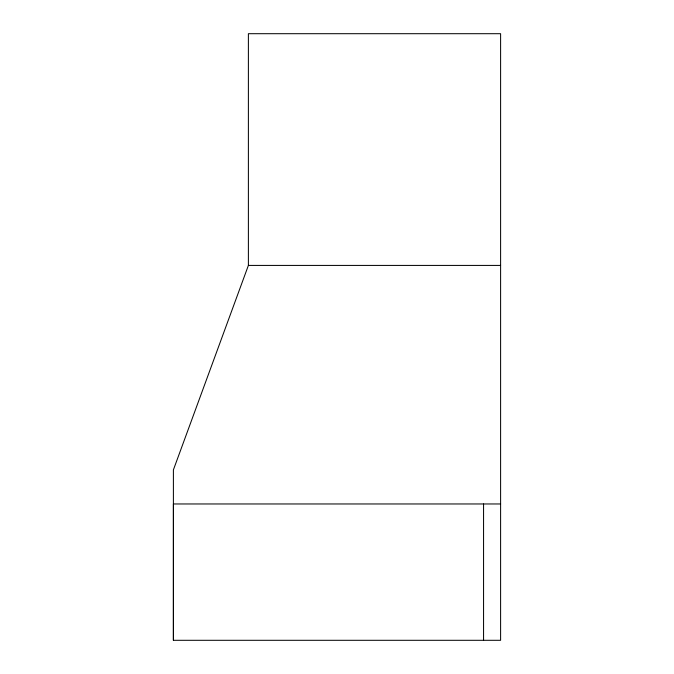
<?xml version="1.0" encoding="UTF-8"?>
<svg xmlns="http://www.w3.org/2000/svg" width="674" height="674" viewBox="0 0 674 674"><rect width="100%" height="100%" fill="white"/><g stroke="black" fill="none" stroke-linecap="round" stroke-linejoin="round"><path stroke-width="1.01" d="M173.395 640.3L173.395 469.879L248.386 265.421L248.386 33.7L500.605 33.7L500.605 640.3L173.395 640.3L173.412 503.967L500.605 503.967M248.386 265.421L500.605 265.421M483.561 503.967L483.561 640.3"/></g></svg>
